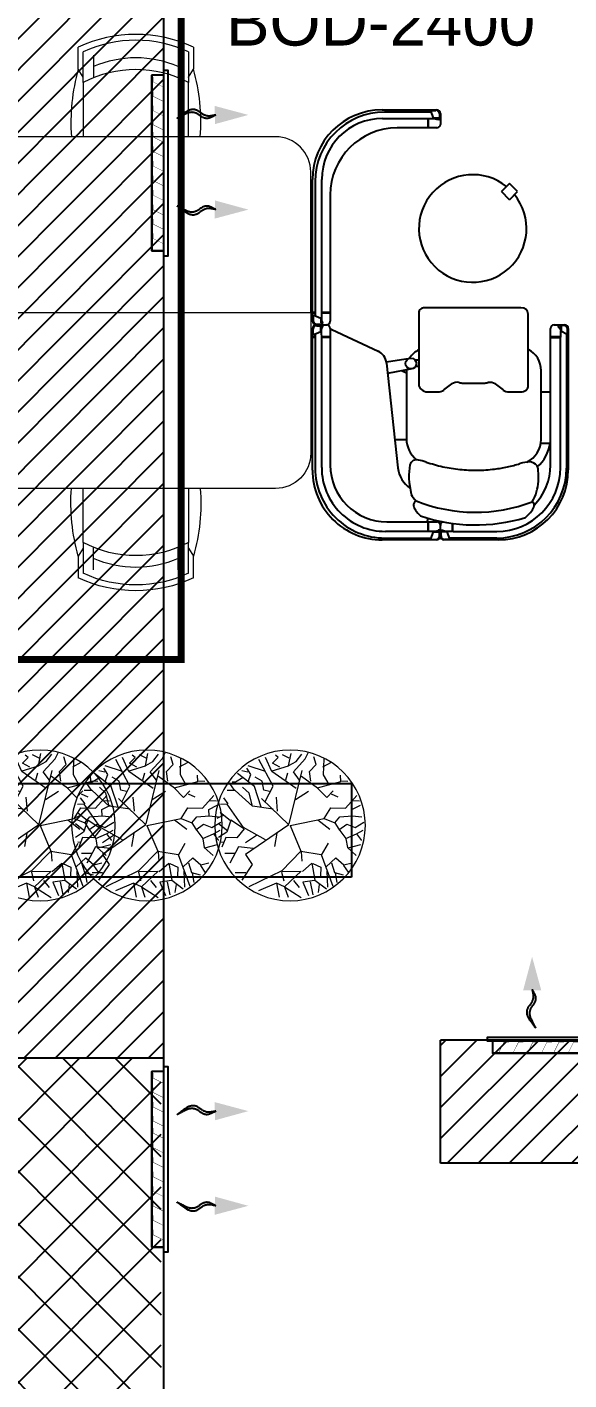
# Model space of a CAD drawing. Header units: millimetres. Extents: x 148480 to 578986, y 39883 to 155062.
# Drawn here: x 238279 to 240593, y 117326 to 123097 of the extents above; entities that cross this region are included whole.
import ezdxf

# ---------------------------------------------------------------- set-up
doc = ezdxf.new("R2010")
doc.units = ezdxf.units.MM
for name, pattern in [('CENTER', [2, 1.25, -0.25, 0.25, -0.25]), ('CONTINU', [0]), ('HIDDEN', [0.375, 0.25, -0.125])]:
    doc.linetypes.add(name, pattern=pattern)
for name, color, linetype in [('CEN', 252, 'CENTER'), ('Flooring', 44, 'Continuous'), ('Hatch 01_UC', 7, 'Continuous'), ('I - MODULAR', 44, 'Continuous'), ('Layer2', 4, 'Continuous'), ('Layer4', 6, 'Continuous'), ('M-HVAC ELLIPTICAL DUCT', 6, 'Continuous'), ('M-HVAC VRV PIPE', 4, 'Continuous'), ('M-HVAC-ELEPTICAL DUCT', 6, 'Continuous'), ('M-HVAC-GRIL', 6, 'Continuous'), ('M-HVAC-INSULATION', 8, 'Continuous'), ('M-HVAC-SUPP', 4, 'Continuous')]:
    doc.layers.add(name, color=color, linetype=linetype)
doc.layers.add('I-01$0$i-plants', color=7, linetype='Continuous', lineweight=13, true_color=0x86b300)
for name, color, linetype, lineweight in [('ID - MODULAR', 44, 'Continuous', 5), ('KDBS-SIDE THROW GRILLE', 1, 'Continuous', 18), ('M HVAC GRILLE', 6, 'Continuous', 13)]:
    doc.layers.add(name, color=color, linetype=linetype, lineweight=lineweight)
doc.styles.get("Standard").update_dxf_attribs({"font": 'arial.ttf'})

# ---------------------------------------------------------------- blocks, each defined once
blk = doc.blocks.new('I-01$0$plant2')
at = {"color": 8}
for p, q in [((-63.2, 161.7), (-26.4, 204)), ((-63.2, 161.7), (-61.7, 192.1)), ((-9.5, 163.5), (-5.2, 204)), ((10.3, 168.4), (7.5, 205.8)), ((32.9, 183.6), (23, 204)), ((24.5, 168.4), (48.5, 200.7)), ((64, 153.2), (52.6, 197.3)), ((62.5, 104), (68.3, 199.1)), ((85.3, 165.1), (82.3, 192.1)), ((-81.5, 144.7), (-85.8, 185.4)), ((-63.2, 161.7), (-81.5, 144.7)), ((-5.2, 132.8), (-63.2, 161.7)), ((-33.5, 151.4), (-23.6, 175.4)), ((23, 168.4), (-9.5, 163.5)), ((30.1, 119.2), (24.5, 168.4)), ((51.3, 138), (42.8, 161.7)), ((83.8, 163.5), (105.1, 176.9)), ((83.8, 134.6), (83.8, 163.5)), ((113.5, 151.4), (120.5, 173.6)), ((-57.6, 115.8), (-159.3, 132.8)), ((-81.5, 144.7), (-136.7, 151.4)), ((-58.9, 119.2), (-60.4, 144.7)), ((-58.9, 117.6), (-5.2, 132.8)), ((10.3, 78.7), (-57.6, 115.8)), ((-2.4, 134.6), (30.1, 119.2)), ((32.9, 121), (51.3, 138)), ((65.5, 141.3), (99.3, 124.3)), ((99.3, 124.3), (115, 149.8)), ((115, 149.8), (138.8, 151.4)), ((138.8, 105.7), (155.8, 134.6)), ((-156.5, 92.1), (-184.6, 83.6)), ((-132.4, 75.1), (-173.4, 109.1)), ((1.7, 0.2), (10.3, 78.7)), ((10.3, 80.2), (4.7, 105.7)), ((10.3, 78.7), (62.5, 104)), ((62.5, 105.7), (90.9, 78.7)), ((130.4, 49.8), (141.8, 80.2)), ((141.8, 82), (138.8, 105.7)), ((140.3, 107.3), (177.1, 109.1)), ((141.8, 80.2), (174.3, 76.9)), ((174.3, 76.9), (182.7, 99)), ((174.3, 76.9), (195.5, 71.7)), ((-155, 15.8), (-191.7, 53.1)), ((-142.3, 42.8), (-132.4, 75.1)), ((-1.1, -2.8), (-142.3, 42.8)), ((-40.6, 10.6), (-57.6, 44.6)), ((81, 7.3), (106.4, 42.8)), ((124.8, 29.4), (130.4, 49.8)), ((130.4, 51.3), (155.8, 42.8)), ((155.8, 42.8), (175.6, 58.3)), ((175.6, 58.3), (203.9, 51.3)), ((-181.8, -19.8), (-200.3, 3.9)), ((-170.6, 31), (-197.5, 22.7)), ((-116.9, 32.8), (-155, 15.8)), ((-97.1, 0.5), (-132.4, 10.6)), ((-75.9, 19.1), (-125.3, -31.7)), ((1.7, 0.2), (99.3, 9)), ((99.3, 9), (124.8, 29.4)), ((99.3, 9), (126.1, -14.7)), ((124.8, 29.4), (143.1, 17.5)), ((143.1, 17.5), (177.1, 24.3)), ((177.1, 24.3), (202.4, 34.6)), ((177.1, 24.3), (181.4, 7.3)), ((181.4, 7.3), (208.2, 2.3)), ((-174.7, -33.5), (-201.6, -25)), ((-191.7, -8), (-198.8, -11.3)), ((-170.6, -35.1), (-190.4, -62.1)), ((-152.2, -9.5), (-181.8, -19.8)), ((-153.7, -62.1), (-174.7, -33.5)), ((-126.8, -29.9), (-153.7, -62.1)), ((-125.3, -28.3), (-152.2, -9.5)), ((-125.3, -31.7), (-150.9, -108)), ((-1.1, -2.8), (-53.4, -96.1)), ((0.4, -4.6), (79.2, -137.9)), ((126.1, -14.7), (165.7, -1.3)), ((165.7, -1.3), (206.7, -26.5)), ((191.2, -16.5), (209.5, -9.5)), ((-155, -60.6), (-176.2, -91)), ((-30.7, -57.2), (-84.5, -82.5)), ((-61.7, -72.4), (-63.2, -133.5)), ((-20.8, -48.7), (-12.3, -87.7)), ((37.2, -65.7), (79.5, -77.6)), ((105.1, -79.2), (123.3, -45.4)), ((123.3, -45.4), (145.9, -58.8)), ((138.8, -52.1), (154.3, -38.4)), ((174.3, -79.2), (194, -72.4)), ((-170.6, -80.9), (-190.4, -77.6)), ((-150.9, -108), (-169.1, -113.2)), ((-147.9, -108), (-155, -128.4)), ((-84.5, -82.5), (-118.2, -138.5)), ((-84.5, -82.5), (-83, -119.9)), ((-46.2, -84.3), (-12.3, -119.9)), ((-26.4, -108), (-40.6, -116.5)), ((48.5, -94.4), (-3.9, -160.6)), ((72.4, -123.2), (106.4, -79.2)), ((93.7, -102.9), (98, -130)), ((106.4, -79.2), (174.3, -77.6)), ((140.3, -79.2), (133.2, -109.8)), ((133.2, -109.8), (147.4, -152.1)), ((174.3, -77.6), (178.6, -94.4)), ((-118.2, -138.5), (-139.5, -145.4)), ((-119.7, -140.3), (-126.8, -162.2)), ((-63.2, -133.5), (-98.4, -182.6)), ((-83, -119.9), (-95.6, -142.1)), ((-75.9, -152.1), (-63.2, -169.1)), ((-37.8, -142.1), (-53.3, -158.8)), ((-40.6, -116.5), (-37.8, -142.1)), ((-12.3, -119.9), (-29.2, -202.9)), ((27.3, -126.6), (38.7, -143.6)), ((64, -114.7), (54.1, -142.1)), ((54.1, -142.1), (96.5, -167.3)), ((98, -130), (122, -143.6)), ((122, -143.6), (122, -165.8)), ((137.5, -131.8), (164.4, -136.9)), ((-111.1, -160.6), (-119.7, -164)), ((-85.8, -167.3), (-111.1, -160.6)), ((-68.8, -177.6), (-84.5, -186.1)), ((-63.2, -169.1), (-68.8, -189.5)), ((-20.8, -165.8), (-63.2, -194.4)), ((-3.9, -160.6), (-9.5, -202.9)), ((-2.4, -162.2), (45.6, -162.2)), ((21.7, -165.8), (4.7, -182.6)), ((4.7, -182.6), (24.5, -192.9)), ((54.1, -182.6), (38.7, -196.2)), ((45.6, -162.2), (62.5, -192.9)), ((47.1, -162.2), (69.6, -167.3)), ((69.6, -167.3), (90.9, -182.6)), ((96.5, -167.3), (109.2, -181)), ((24.5, -192.9), (18.9, -201.4))]:
    blk.add_line(p, q, dxfattribs=at)
at = {"color": 8, "linetype": 'CONTINU'}
blk.add_circle((1.7, 0.2), 212.4, dxfattribs=at)
blk = doc.blocks.new('GFC1')
at = {"layer": 'CEN', "color": 8, "linetype": 'HIDDEN', "lineweight": 0, "ltscale": 1500}
blk.add_lwpolyline([(311569.9, 121385.2), (307468.6, 121385.2), (307468.6, 125486.4), (311569.9, 125486.4)], close=True, dxfattribs=at)
at = {"layer": 'Flooring', "color": 8, "linetype": 'HIDDEN', "ltscale": 1500}
blk.add_lwpolyline([(328672.2, 130068.3, 1.540604), (310717.1, 129143.3, 0.119203), (311634.4, 128071.9, -0.704413), (307490.1, 113767.5)], format="xyb", dxfattribs=at)
at = {"layer": 'I - MODULAR', "color": 8}
for p, q in [((312427.2, 123730), (312660.8, 123730)), ((312429.7, 123693.3), (312568.2, 123693.3)), ((312636.1, 123720.6), (312437.5, 123720.6)), ((312568.2, 123693.3), (312625.8, 123693.3)), ((312622.9, 123730), (312622.9, 123720.6)), ((312622.9, 123693.3), (312622.9, 123653)), ((312624.9, 123720.6), (312624.9, 123730)), ((312624.9, 123653), (312624.9, 123693.3)), ((312634.3, 123725.3), (312645.7, 123696.6)), ((312638.7, 123728), (312656.5, 123728)), ((312645.7, 123696.6), (312667.8, 123696.6)), ((312655.1, 123692.2), (312655.1, 123693.4)), ((312667.8, 123693.4), (312655.1, 123693.4)), ((312655.1, 123692.2), (312665.9, 123689.1)), ((312669.6, 123688.7), (312666.1, 123689.1)), ((312667.8, 123696.6), (312667.8, 123693.4)), ((312671.8, 123712.8), (312671.8, 123690.8)), ((312676.1, 123714.7), (312676.1, 123668.3)), ((312660.8, 123653), (312491.8, 123653)), ((312129.9, 122828.1), (312129.9, 123432.7)), ((312141.6, 123424.7), (312141.6, 122851.4)), ((312170.2, 122922.6), (312170.2, 123433.7)), ((312971.1, 123415.5), (312936.8, 123381.2)), ((313005.4, 123381.2), (312971.1, 123415.5)), ((312206.1, 123367.3), (312206.1, 122828.1)), ((312971.1, 123346.9), (312936.8, 123381.2)), ((312971.1, 123346.9), (313005.4, 123381.2)), ((312170.2, 122865), (312170.2, 122922.6)), ((313019.4, 122886.2), (312609.3, 122886.2)), ((312141.6, 122866.1), (312129.9, 122866.1)), ((312129.9, 122863.9), (312141.6, 122863.9)), ((312132.8, 122848.9), (312132.8, 122831.5)), ((312136.4, 122853.6), (312166.1, 122841.5)), ((312166.1, 122841.5), (312166.1, 122821)), ((312169.3, 122832.1), (312172.4, 122821.9)), ((312206.1, 122866.1), (312170, 122866.1)), ((312170, 122863.9), (312206.1, 122863.9)), ((312583.9, 122864.5), (312583.9, 122559.5)), ((313051.1, 122554.1), (313051.1, 122859)), ((312129.9, 122193.4), (312129.9, 122797.6)), ((312132.8, 122776.8), (312132.8, 122794.2)), ((312136.4, 122772.1), (312166.1, 122784.1)), ((312141.8, 122774.3), (312141.8, 122201)), ((312145.2, 122812.8), (312190.9, 122812.8)), ((312148, 122816.2), (312170.7, 122816.2)), ((312148, 122809.4), (312170.7, 122809.4)), ((312166.1, 122821), (312167.9, 122821)), ((312166.1, 122804.6), (312167.5, 122804.6)), ((312166.1, 122784.1), (312166.1, 122804.6)), ((312169, 122792.7), (312172.4, 122803.8)), ((312172.7, 122818.4), (312172.4, 122821.9)), ((312172.7, 122807.2), (312172.4, 122803.8)), ((312206.1, 122797.6), (312206.1, 122214)), ((312213.4, 122792.4), (312409.9, 122700.8)), ((313146, 122214), (313146, 122797.6)), ((313161.3, 122812.8), (313207, 122812.8)), ((313178.7, 122807.6), (313179, 122804.2)), ((313188.5, 122793.4), (313179, 122804.2)), ((313203.3, 122809.8), (313180.7, 122809.8)), ((313189.6, 122793.4), (313188.5, 122793.4)), ((313192.8, 122806.1), (313189.6, 122806.1)), ((313189.6, 122806.1), (313189.6, 122793.4)), ((313192.8, 122783.9), (313192.8, 122806.1)), ((313215, 122772.5), (313192.8, 122783.9)), ((313214.4, 122772.9), (313214.4, 122201)), ((313218.6, 122777.2), (313218.6, 122794.6)), ((313222.2, 122797.6), (313222.2, 122194)), ((312141.8, 122761.6), (312129.9, 122761.6)), ((312129.9, 122759.7), (312141.8, 122759.7)), ((312206.1, 122761.6), (312169.2, 122761.6)), ((312169.6, 122706.4), (312169.6, 122760.6)), ((312169.6, 122759.7), (312206.1, 122759.7)), ((313189, 122761.7), (313146, 122761.7)), ((313146, 122759.5), (313189, 122759.5)), ((313189, 122706.4), (313189, 122760.6)), ((313222.2, 122761.7), (313214.4, 122761.7)), ((313214.4, 122759.5), (313222.2, 122759.5)), ((312169.6, 122203.7), (312169.6, 122706.4)), ((312445.5, 122655.1), (312547.1, 122670.6)), ((312446.2, 122650.1), (312495.1, 122202.3)), ((312583.9, 122662.6), (312568.2, 122662.6)), ((313189, 122203.7), (313189, 122706.4)), ((312554.8, 122625.1), (312451, 122605.8)), ((312531.5, 122607.1), (312510.3, 122616.8)), ((312531.5, 122621.8), (312531.5, 122326.7)), ((312583.9, 122635.6), (312570.1, 122635.6)), ((313106.4, 122324.3), (313106.4, 122617.5)), ((312690.4, 122535), (312725.2, 122560.8)), ((312773.1, 122564.4), (312862, 122564.4)), ((312910.1, 122560.6), (312944.6, 122535)), ((312622, 122527), (312665.4, 122527)), ((312969.6, 122527), (313019.4, 122527)), ((313106.4, 122527.6), (313146, 122527.6)), ((312481.9, 122323.7), (312531.6, 122323.7)), ((313105.2, 122308.1), (313144.4, 122308.1)), ((312447.4, 121972.7), (312660.8, 121972.7)), ((312619.5, 121988.9), (312621.7, 121978.2)), ((312622.6, 121972.7), (312622.6, 121931.8)), ((312624.8, 121931.8), (312624.8, 121972.7)), ((312676.1, 121911), (312676.1, 121957.4)), ((312727.1, 121965.8), (312727.1, 121931.8)), ((312729.1, 121931.8), (312729.1, 121965.5)), ((312439.6, 121903.2), (312636.1, 121903.2)), ((312566.9, 121931.8), (312441.5, 121931.8)), ((312621.2, 121931.8), (312566.9, 121931.8)), ((312622.6, 121903.2), (312622.6, 121895.7)), ((312624.8, 121895.7), (312624.8, 121903.2)), ((312634.8, 121900.1), (312646.5, 121929.5)), ((312646.5, 121929.5), (312668.3, 121929.5)), ((312655.6, 121933.1), (312666.4, 121936.2)), ((312655.6, 121933.1), (312655.6, 121931.9)), ((312668.3, 121931.9), (312655.6, 121931.9)), ((312670.1, 121936.6), (312666.6, 121936.3)), ((312668.3, 121929.5), (312668.3, 121931.9)), ((312672.3, 121912.6), (312672.3, 121934.6)), ((312679.1, 121912.6), (312679.1, 121934.6)), ((312681.3, 121936.6), (312684.7, 121936.3)), ((312683, 121929.5), (312683, 121931.9)), ((312683, 121931.9), (312695.7, 121931.9)), ((312704.9, 121929.5), (312683, 121929.5)), ((312695.7, 121933.1), (312685, 121936.2)), ((312695.7, 121933.1), (312695.7, 121931.9)), ((312716.6, 121900.1), (312704.9, 121929.5)), ((312916.6, 121903.2), (312715.3, 121903.2)), ((312727.1, 121903.2), (312727.1, 121895.7)), ((312729.1, 121895.7), (312729.1, 121903.2)), ((312730.2, 121931.8), (312784.5, 121931.8)), ((312784.5, 121931.8), (312917, 121931.8)), ((312660.8, 121895.7), (312427.6, 121895.7)), ((312639.2, 121897.3), (312657, 121897.3)), ((312923.9, 121895.7), (312691.3, 121895.7)), ((312712.2, 121897.3), (312694.3, 121897.3))]:
    blk.add_line(p, q, dxfattribs=at)
at = {"layer": 'I - MODULAR', "color": 8, "linetype": 'Continuous'}
blk.add_lwpolyline([(312297.1, 120456.5), (307797.1, 120456.5), (307797.1, 120856.5), (312297.1, 120856.5)], close=True, dxfattribs=at)
at = {"layer": 'I - MODULAR', "color": 8}
blk.add_circle((312550.5, 122647.8), 23.1, dxfattribs=at)
for centre, radius, start, end in [((312427.2, 123432.7), 297.2, 90, 180), ((312437.5, 123424.7), 295.9, 90, 180), ((312429.7, 123433.7), 259.5, 90, 180), ((312638.7, 123723.2), 4.86, 90, 154.33445), ((312656.5, 123712.8), 15.3, 0, 90), ((312660.8, 123714.7), 15.2, 0, 90), ((312669.8, 123690.8), 2.02, 265, 0), ((312491.8, 123367.3), 285.7, 90, 180), ((312660.8, 123668.3), 15.2, 270, 0), ((312814.3, 123224), 229.6, 51.13136, 225), ((312814.3, 123224), 229.6, 225, 39.02065), ((312145.2, 122828.1), 15.2, 180, 270), ((312137.6, 122848.9), 4.86, 105.36229, 180), ((312148, 122831.5), 15.3, 180, 270), ((312190.9, 122828.1), 15.2, 270, 0), ((312145.2, 122797.6), 15.2, 90, 180), ((312148, 122794.2), 15.3, 90, 180), ((312137.6, 122776.8), 4.86, 180, 254.63771), ((312170.7, 122818.3), 2.02, 270, 5), ((312170.7, 122807.4), 2.02, 355, 90), ((312190.9, 122797.6), 15.2, 0, 90), ((312211.2, 122787.8), 5.09, 65, 180), ((313161.3, 122797.6), 15.2, 90, 180), ((313180.7, 122807.8), 2.02, 90, 185), ((313215.2, 122798.5), 25.2, 162.57428, 173.66282), ((313203.3, 122794.6), 15.3, 0, 90), ((313207, 122797.6), 15.2, 0, 90), ((313213.7, 122777.2), 4.86, 285.36229, 0), ((312626.8, 122621.8), 95.3, 116.75104, 149.44099), ((313004.8, 122617.5), 101.6, 0, 62.86647), ((312383.1, 122643.2), 63.5, 6.23146, 65), ((312645.8, 122326.7), 114.3, 180, 231.61578), ((312998.4, 122324.3), 107.9, 295.94377, 0), ((312980.9, 122331.4), 165.1, 311.26674, 351.88594), ((312427.6, 122193.4), 297.7, 180, 270), ((312439.6, 122201), 297.8, 180, 270), ((312441.5, 122203.7), 272, 180, 270), ((312447.4, 122214), 241.3, 180, 270), ((312615, 122215.3), 120.6, 186.23146, 235.32004), ((312573.1, 122210), 27.2, 68.73591, 168.38002), ((312916.6, 122201), 297.8, 270, 0), ((312917, 122203.7), 272, 270, 0), ((312923.9, 122194), 298.3, 270, 0), ((313053.5, 122178.5), 49.6, 42.69309, 86.91838), ((312904.7, 122214), 241.3, 315.29352, 0), ((312904.5, 122155.7), 190.7, 329.32948, 356.88356), ((312580.9, 122044.6), 19.8, 114.84179, 187.19461), ((312825.8, 122688.2), 675, 247.96959, 291.08107), ((313057.2, 122043.1), 19, 352.76596, 53.37546), ((312825.8, 122688.2), 729.1, 251.27913, 286.99576), ((312617.2, 121977.3), 4.62, 270, 12), ((312660.8, 121957.4), 15.2, 0, 90), ((312691.3, 121957.4), 15.2, 103.43427, 180), ((312639.2, 121902.2), 4.86, 205.66555, 270), ((312657, 121912.6), 15.3, 270, 0), ((312660.8, 121911), 15.2, 270, 0), ((312670.3, 121934.6), 2.02, 0, 95), ((312691.3, 121911), 15.2, 180, 270), ((312681.1, 121934.6), 2.02, 85, 180), ((312694.3, 121912.6), 15.3, 180, 270), ((312712.2, 121902.2), 4.86, 270, 334.33445)]:
    blk.add_arc(centre, radius, start, end, dxfattribs=at)
for centre, major_axis, ratio, start_param, end_param in [((312625.4, 123695.8), (-44.5, 0), 0.056676, 1.581319, 2.838731), ((312609.3, 122864.5), (25.4, 0), 0.85419, 1.570796, 3.141593), ((313019.4, 122859), (-31.8, 0), 0.85419, 3.141593, 4.712389), ((312167.9, 122865.5), (0, -44.5), 0.051024, 0, 1.558922), ((312167.5, 122760.1), (0, -44.5), 0.045367, 1.581349, 3.141593), ((313191, 122760.1), (0, -44.5), 0.045367, 3.529407, 4.701837), ((312622, 122559.5), (-38.1, 0), 0.85419, 0, 1.570796), ((312665.4, 122559.5), (38.1, 0), 0.85419, 4.712389, 5.427974), ((312746.8, 122539.6), (-32.9, 0), 0.85419, 4.416858, 5.427974), ((312773.1, 122613.3), (-57.3, 0), 0.85419, 1.275266, 1.570796), ((312862, 122615.7), (60.1, 0), 0.85419, 4.712389, 4.997085), ((312888.2, 122539.1), (-33.4, 0), 0.85419, 3.996804, 4.997085), ((312969.6, 122559.5), (-38.1, 0), 0.85419, 0.855211, 1.570796), ((313019.4, 122554.1), (-31.8, 0), 0.85419, 1.570796, 3.141593), ((313079.3, 121786.6), (494.3, -503.7), 0.418371, 3.415826, 3.73357), ((312616, 122195.3), (68.2, -29.6), 0.404697, 1.74747, 2.243724), ((313014.9, 122186.5), (-74.3, -28.8), 0.403177, 3.975445, 4.547922), ((312555.1, 121776.9), (-498.2, -503.7), 0.415274, 2.703703, 2.886615), ((312664.1, 122083.3), (117.8, -47.6), 0.529715, 3.717763, 4.061141), ((313252, 121805), (689.7, -246.9), 0.161068, 3.2231, 3.498233), ((312380.7, 121811.3), (-694.6, -238.9), 0.160816, 2.756992, 3.062566), ((312620.6, 121929.5), (-44.5, 0), 0.051024, 3.140871, 4.700515), ((312730.7, 121929.5), (-44.5, 0), 0.051024, 4.724263, 6.283907)]:
    blk.add_ellipse(centre, major_axis=major_axis, ratio=ratio, start_param=start_param, end_param=end_param, dxfattribs=at)
blk.add_open_spline([(312615.8, 122227.7), (312638.9, 122219.7), (312686.2, 122206.5), (312759.3, 122194.7), (312833.6, 122191.3), (312901.6, 122195.9), (312962.4, 122206.2), (312998, 122215.4), (313015.6, 122220.7)], degree=3, knots=[0, 0, 0, 0, 0.181818, 0.363636, 0.545455, 0.727273, 0.863636, 1, 1, 1, 1], dxfattribs=at)
at = {"layer": 'ID - MODULAR', "color": 8, "ltscale": 500}
for p, q in [((311130.4, 123904.2), (311130.4, 123997.3)), ((311151.6, 123846.3), (311151.6, 123977)), ((311601.2, 123977), (311601.2, 123846.3)), ((311622.4, 123997.3), (311622.4, 123904.2)), ((311151.6, 123870), (311130.4, 123904.2)), ((311151.6, 123868.3), (311151.6, 123870)), ((311601.2, 123870), (311622.4, 123904.2)), ((311601.2, 123868.3), (311601.2, 123870)), ((311151.6, 123846.3), (311151.6, 123615.2)), ((311601.2, 123615.2), (311601.2, 123846.3)), ((311151.6, 121884.1), (311151.6, 122115.2)), ((311601.2, 122115.2), (311601.2, 121884.1)), ((311151.6, 121860.4), (311130.4, 121826.2)), ((311151.6, 121884.1), (311151.6, 121753.4)), ((311151.6, 121862.1), (311151.6, 121860.4)), ((311601.2, 121753.4), (311601.2, 121884.1)), ((311601.2, 121862.1), (311601.2, 121860.4)), ((311601.2, 121860.4), (311622.4, 121826.2)), ((311130.4, 121826.2), (311130.4, 121733.1)), ((311622.4, 121733.1), (311622.4, 121826.2))]:
    blk.add_line(p, q, dxfattribs=at)
at = {"layer": 'ID - MODULAR', "color": 8, "ltscale": 500, "extrusion": (0, 0, -1)}
for p, q in [((311195.3, 123963.2), (311195.3, 123866.7)), ((311557.4, 123963.2), (311557.4, 123866.7)), ((311195.3, 121767.2), (311195.3, 121863.7)), ((311557.4, 121767.2), (311557.4, 121863.7))]:
    blk.add_line(p, q, dxfattribs=at)
at = {"layer": 'ID - MODULAR', "color": 8, "ltscale": 500}
for points in [[(312122.9, 122865.2), (312122.9, 123465.2, 0.414214), (311972.9, 123615.2), (310622.9, 123615.2), (310622.9, 122865.2)], [(312122.9, 122865.2), (312122.9, 122265.2, -0.414214), (311972.9, 122115.2), (310622.9, 122115.2), (310622.9, 122865.2)]]:
    blk.add_lwpolyline(points, format="xyb", close=True, dxfattribs=at)
for centre, major_axis, start_param, end_param in [((311376.4, 123471.2), (0, -580.8), 2.704257, 3.578932), ((311376.4, 123496.2), (0, 530.9), 5.845838, 6.720513), ((311376.4, 123421.2), (0, -480.9), 2.65511, 3.628104), ((311376.4, 123496.2), (0, 455.9), 5.8748, 6.691551), ((311937.5, 123676.8), (0, -838.5), 4.437818, 4.785935), ((310815.2, 123676.8), (0, -838.5), 1.49727, 1.845387)]:
    blk.add_ellipse(centre, major_axis=major_axis, ratio=1, start_param=start_param, end_param=end_param, dxfattribs=at)
at = {"layer": 'ID - MODULAR', "color": 8, "ltscale": 500, "extrusion": (0, 0, -1)}
for centre, major_axis, start_param, end_param in [((311937.5, 122053.6), (0, 838.5), 4.437818, 4.785935), ((310815.2, 122053.6), (0, 838.5), 1.49727, 1.845387), ((311376.4, 122309.2), (0, 480.9), 2.65511, 3.628104), ((311376.4, 122234.2), (0, -455.9), 5.8748, 6.691551), ((311376.4, 122259.2), (0, 580.8), 2.704257, 3.578932), ((311376.4, 122234.2), (0, -530.9), 5.845838, 6.720513)]:
    blk.add_ellipse(centre, major_axis=major_axis, ratio=1, start_param=start_param, end_param=end_param, dxfattribs=at)
at = {"layer": 'I-01$0$i-plants', "color": 8, "linetype": 'HIDDEN', "ltscale": 100, "xscale": -1.513572259347139, "yscale": 1.513572259347139, "zscale": 1.513572259347139, "rotation": 196.6987662583618}
for p in [(310964.6, 120676.7), (311421.2, 120676.7), (312031.9, 120676.7)]:
    blk.add_blockref('I-01$0$plant2', p, dxfattribs=at)
blk = doc.blocks.new('BEAM')
at = {"layer": 'CEN', "color": 11, "linetype": 'HIDDEN', "lineweight": 0, "ltscale": 1500, "const_width": 30}
blk.add_lwpolyline([(371569.9, 121385.2), (367468.6, 121385.2), (367468.6, 125486.4), (371569.9, 125486.4)], close=True, dxfattribs=at)
blk = doc.blocks.new('BEE')
at = {"layer": 'M-HVAC VRV PIPE', "linetype": 'Continuous'}
blk.add_blockref('BEAM', (0, 0), dxfattribs=at)
blk = doc.blocks.new('RAAAA')
at = {"linetype": 'Continuous', "ltscale": 1000}
for points in [[(363, 0, 0), (363, 0, 0), (364, 0, 0), (364, 0, 0), (365, 0, 0), (366, 0, 0), (367, -1, 0), (368, -1, 0), (369, -1, 0), (371, -1, 0), (373, -2, 0), (374, -2, 0), (377, -2, 0), (379, -3, 0), (381, -3, 0), (384, -4, 0), (387, -4, 0), (390, -5, 0), (393, -5, 0), (397, -6, 0), (400, -6, 0), (404, -7, 0), (408, -8, 0), (412, -8, 0), (416, -9, 0), (421, -10, 0), (421, -10, 0), (425, -11, 0), (430, -11, 0), (435, -11, 0), (439, -11, 0), (444, -11, 0), (449, -11, 0), (454, -10, 0), (459, -10, 0), (464, -9, 0), (468, -7, 0), (473, -6, 0), (478, -4, 0), (483, -2, 0), (488, 0, 0), (494, 2, 0), (499, 4, 0), (504, 7, 0), (509, 10, 0), (514, 13, 0), (519, 16, 0), (525, 20, 0), (530, 24, 0), (535, 28, 0), (541, 32, 0), (546, 36, 0), (546, 36, 0), (552, 40, 0), (557, 44, 0), (563, 48, 0), (568, 51, 0), (574, 54, 0), (580, 56, 0), (586, 58, 0), (592, 60, 0), (598, 61, 0), (604, 62, 0), (610, 62, 0), (616, 62, 0), (622, 62, 0), (628, 61, 0), (635, 60, 0), (641, 59, 0), (648, 57, 0), (654, 55, 0), (661, 52, 0), (668, 49, 0), (675, 46, 0), (681, 42, 0), (688, 38, 0), (695, 33, 0), (702, 28, 0), (702, 28, 0), (709, 23, 0), (716, 19, 0), (722, 14, 0), (728, 10, 0), (734, 5, 0), (740, 1, 0), (745, -2, 0), (750, -6, 0), (755, -9, 0), (759, -13, 0), (763, -15, 0), (767, -18, 0), (771, -21, 0), (774, -23, 0), (777, -25, 0), (779, -27, 0), (782, -29, 0), (784, -31, 0), (786, -32, 0), (787, -33, 0), (789, -34, 0), (790, -35, 0), (790, -35, 0), (791, -35, 0), (791, -36, 0)], [(363, 0, 0), (363, 0, 0), (364, 0, 0), (364, 0, 0), (365, -1, 0), (366, -1, 0), (367, -2, 0), (368, -2, 0), (369, -3, 0), (371, -4, 0), (373, -5, 0), (374, -5, 0), (377, -6, 0), (379, -8, 0), (381, -9, 0), (384, -10, 0), (387, -12, 0), (390, -13, 0), (393, -15, 0), (397, -16, 0), (400, -18, 0), (404, -20, 0), (408, -22, 0), (412, -24, 0), (416, -26, 0), (421, -28, 0), (421, -28, 0), (425, -30, 0), (430, -32, 0), (435, -34, 0), (439, -35, 0), (444, -36, 0), (449, -37, 0), (454, -37, 0), (459, -38, 0), (464, -38, 0), (468, -37, 0), (473, -37, 0), (478, -36, 0), (483, -35, 0), (488, -33, 0), (494, -32, 0), (499, -30, 0), (504, -28, 0), (509, -25, 0), (514, -22, 0), (519, -19, 0), (525, -16, 0), (530, -13, 0), (535, -9, 0), (541, -5, 0), (546, 0, 0), (546, 0, 0), (552, 4, 0), (557, 8, 0), (563, 12, 0), (568, 15, 0), (574, 18, 0), (580, 21, 0), (586, 23, 0), (592, 25, 0), (598, 27, 0), (604, 28, 0), (610, 29, 0), (616, 30, 0), (622, 30, 0), (628, 31, 0), (635, 30, 0), (641, 30, 0), (648, 29, 0), (654, 28, 0), (661, 26, 0), (668, 24, 0), (675, 22, 0), (681, 20, 0), (688, 17, 0), (695, 14, 0), (702, 10, 0), (702, 10, 0), (709, 7, 0), (716, 3, 0), (722, 0, 0), (728, -3, 0), (734, -6, 0), (740, -9, 0), (745, -12, 0), (750, -14, 0), (755, -17, 0), (759, -19, 0), (763, -21, 0), (767, -23, 0), (771, -25, 0), (774, -27, 0), (777, -28, 0), (779, -30, 0), (782, -31, 0), (784, -32, 0), (786, -33, 0), (787, -34, 0), (789, -34, 0), (790, -35, 0), (790, -35, 0), (791, -35, 0), (791, -36, 0)]]:
    blk.add_polyline3d(points, dxfattribs=at)
blk.add_solid([(373, 101), (0, 0), (373, -101)], dxfattribs=at)
blk = doc.blocks.new('600X200 SIDE THROW GRILLE')
at = {"layer": 'M-HVAC-GRIL', "linetype": 'ByBlock'}
blk.add_lwpolyline([(375, -5), (396.4, -5), (396.4, 12.1), (-396.4, 12.1), (-396.4, -5), (-375, -5), (375, -5), (375, -56.4), (-375, -56.4), (-375, -5), (-375, -56.4), (375, -56.4), (375, -56.4)], dxfattribs=at)
at = {"layer": 'M-HVAC-GRIL', "lineweight": 0, "const_width": 1.71}
for points in [[(-364.6, -8.9), (-343.2, -8.9), (-321.8, -51.7), (-300.3, -51.7)], [(-303.2, -8.9), (-281.8, -8.9), (-260.3, -51.7), (-238.9, -51.7)], [(-241.8, -8.9), (-220.3, -8.9), (-198.9, -51.7), (-177.5, -51.7)], [(-179.6, -8.9), (-158.2, -8.9), (-136.8, -51.7), (-115.3, -51.7)], [(-117.5, -8.9), (-96, -8.9), (-74.6, -51.7), (-53.2, -51.7)], [(-55.3, -8.9), (-33.9, -8.9), (-12.5, -51.7), (9, -51.7)], [(6.8, -8.9), (28.2, -8.9), (49.7, -51.7), (71.1, -51.7)], [(69, -8.9), (90.4, -8.9), (111.8, -51.7), (133.2, -51.7)], [(120.6, -8.9), (142.1, -8.9), (163.5, -51.7), (184.9, -51.7)], [(180.8, -8.9), (202.2, -8.9), (223.6, -51.7), (245.1, -51.7)], [(242.2, -8.9), (263.6, -8.9), (285.1, -51.7), (306.5, -51.7)], [(303.6, -8.9), (325.1, -8.9), (346.5, -51.7), (367.9, -51.7)]]:
    blk.add_lwpolyline(points, dxfattribs=at)
at = {"layer": 'M-HVAC-SUPP'}
for p, xscale, yscale, zscale, rotation in [((-198.5, 355.3), -0.3839999997941415, 0.3839999997941436, 0.3839999997941436, 90.2028781887322), ((205.5, 355.3), 0.3839999997941415, 0.3839999997941415, 0.3839999997941415, 269.7971218112675)]:
    blk.add_blockref('RAAAA', p, dxfattribs=dict(at, xscale=xscale, yscale=yscale, zscale=zscale, rotation=rotation))
blk = doc.blocks.new('jyfhg')
at = {"layer": 'KDBS-SIDE THROW GRILLE', "xscale": -1, "rotation": 90.00000000000006}
blk.add_blockref('600X200 SIDE THROW GRILLE', (-100, -325), dxfattribs=at)

msp = doc.modelspace()

# ---------------------------------------------------------------- block references
at = {"layer": 'Layer4', "linetype": 'Continuous', "rotation": 360}
msp.add_blockref('GFC1', (-72632.4, -986), dxfattribs=at)

# ---------------------------------------------------------------- next in the draw order: hatches: boundary and pattern name
at = {"layer": 'Hatch 01_UC', "linetype": 'Continuous'}
h = msp.add_hatch(dxfattribs=at)
h.set_pattern_fill('ANSI37', color=42, scale=50, angle=360)
h.set_pattern_definition([(45, (-7479.28, -1785.48), (-112.2532, 112.2532), []), (135, (-7479.28, -1785.48), (-112.2532, -112.2532), [])])
h.paths.add_polyline_path([(238852.4, 118698.2), (237912.4, 118698.2), (237912.4, 115698.7), (238852.4, 115698.7)])
at = {"layer": 'M-HVAC-INSULATION'}
h = msp.add_hatch(dxfattribs=at)
h.set_pattern_fill('ANSI31', color=26, scale=750, angle=180, style=0)
h.set_pattern_definition([(225, (811127.6, 15256.2), (66.29126, -66.29126), [])])
h.paths.add_polyline_path([(237900.9, 118698.2), (238863.9, 118698.2), (238863.9, 133325.8), (237900.9, 133325.8)])
h = msp.add_hatch(dxfattribs=at)
h.set_pattern_fill('ANSI31', color=26, scale=750, angle=180, style=0)
h.set_pattern_definition([(225, (811127.6, 15256.2), (66.29126, -66.29126), [])])
h.paths.add_polyline_path([(250066, 118775.7), (240044.3, 118775.7), (240044.3, 118250.7), (250066, 118250.7)])

# ---------------------------------------------------------------- next in the draw order: linework, layer by layer
at = {"layer": 'M-HVAC ELLIPTICAL DUCT', "linetype": 'Continuous'}
for p, q in [((238863.9, 115698.2), (238863.9, 133325.8)), ((250066, 118775.7), (240044.3, 118775.7)), ((240044.3, 118250.7), (240044.3, 118775.7)), ((238863.9, 118698.2), (237900.9, 118698.2)), ((250066, 118250.7), (240044.3, 118250.7))]:
    msp.add_line(p, q, dxfattribs=at)

# ---------------------------------------------------------------- next in the draw order: block references
at = {"layer": 'Layer2', "linetype": 'Continuous', "rotation": 360}
msp.add_blockref('BEE', (-132632.4, -986), dxfattribs=at)
at = {"layer": 'M HVAC GRILLE', "color": 0}
for p, rotation in [((238768.9, 122192), 179.9999999999999), ((240965.7, 118675.7), 270), ((238768.9, 117942), 179.9999999999999)]:
    msp.add_blockref('jyfhg', p, dxfattribs=dict(at, rotation=rotation))

# ---------------------------------------------------------------- next in the draw order: texts
at = {"layer": 'M-HVAC-ELEPTICAL DUCT', "insert": (239128.4, 123218.4, 1198.1), "char_height": 200, "attachment_point": 1}
msp.add_mtext('BOD-2400', dxfattribs=at)

doc.saveas('drawing.dxf')
